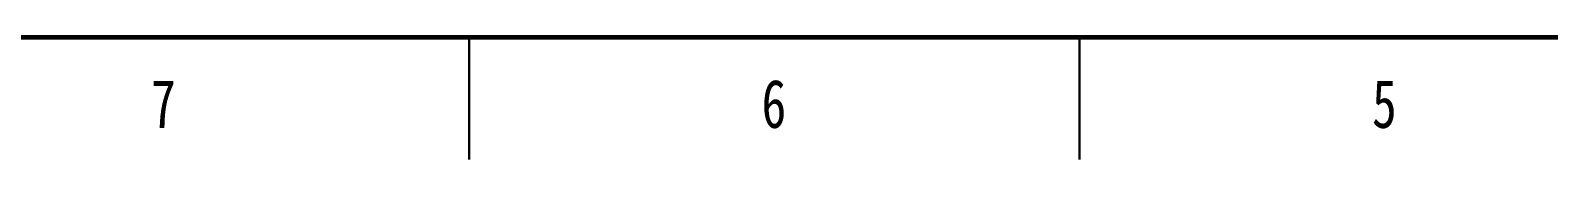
# Model space of a CAD drawing. Header units: millimetres. Extents: x 0 to 420, y 0 to 297.
# Drawn here: x 74.1 to 198.4, y 0 to 10 of the extents above; entities that cross this region are included whole.
import ezdxf

# ---------------------------------------------------------------- set-up
doc = ezdxf.new("R2010")
doc.units = ezdxf.units.MM
doc.styles.add('SLDTEXTSTYLE5', font='TXT', dxfattribs={"width": 0.75})

msp = doc.modelspace()

# ---------------------------------------------------------------- linework, layer by layer
at = {"color": 7, "linetype": 'Continuous', "lineweight": 60}
msp.add_line((410, 10), (10, 10), dxfattribs=at)
at = {"color": 7, "linetype": 'Continuous', "lineweight": 30}
for p, q in [((110, 10), (110, 0)), ((160, 10), (160, 0))]:
    msp.add_line(p, q, dxfattribs=at)

# ---------------------------------------------------------------- texts
at = {"color": 7, "linetype": 'Continuous', "lineweight": 0, "char_height": 3.969, "attachment_point": 2, "style": 'SLDTEXTSTYLE5'}
for s, insert in [('7', (84.96, 6.56)), ('6', (134.96, 6.56)), ('5', (184.96, 6.56))]:
    msp.add_mtext(s, dxfattribs=dict(at, insert=insert))

doc.saveas('drawing.dxf')
